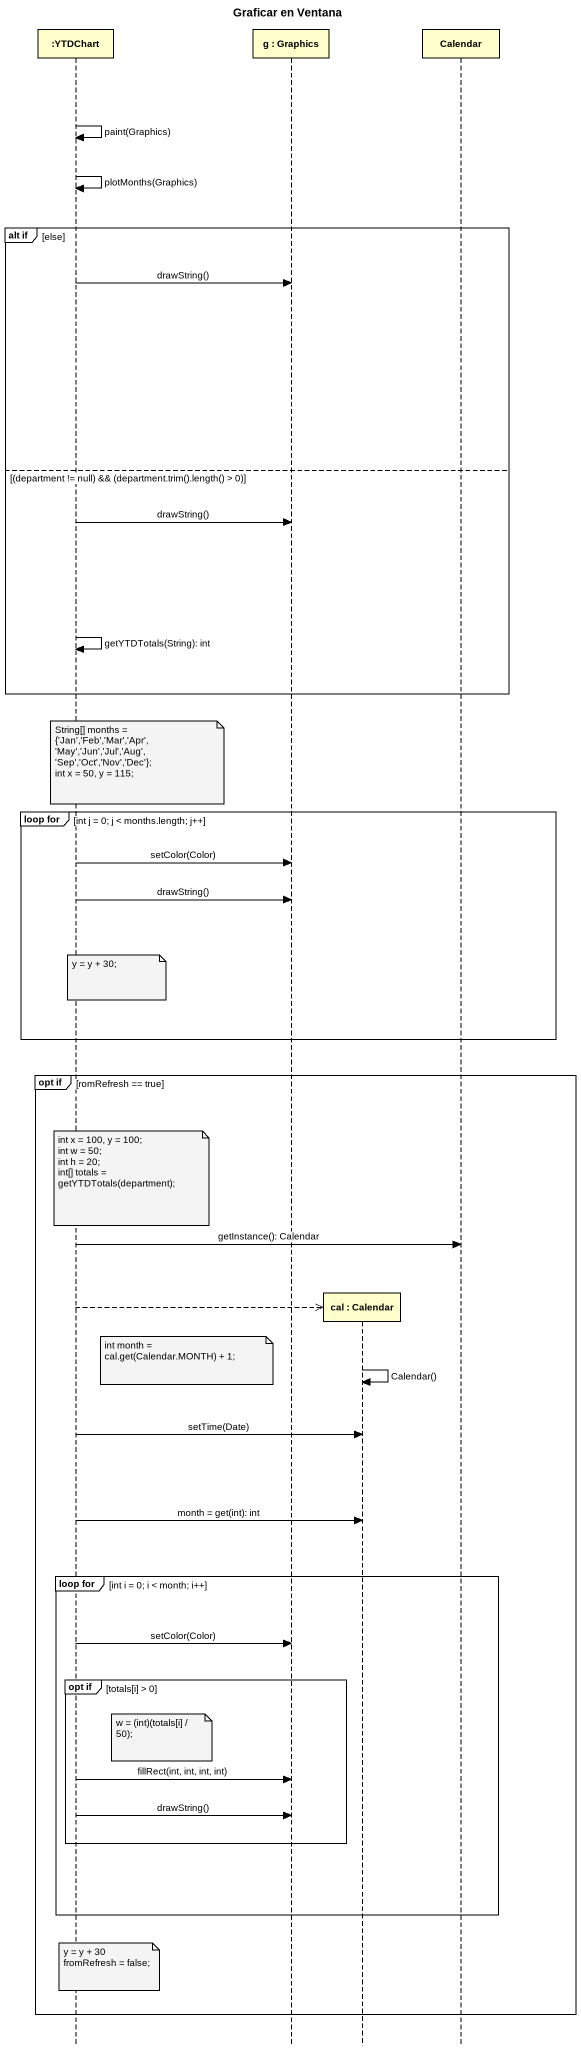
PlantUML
@startuml
title Graficar en Ventana
hide footbox
participant ":YTDChart" as YTDChart
participant "g : Graphics" as g
participant "cal : Calendar" as cal
participant Calendar

YTDChart -> YTDChart : paint(Graphics)
YTDChart -> YTDChart : plotMonths(Graphics)
group alt if [else]
  YTDChart -> g : drawString()
else (department != null) && (department.trim().length() > 0)
  YTDChart -> g : drawString()
  YTDChart -> YTDChart : getYTDTotals(String): int
end
note over YTDChart
  String[] months = {'Jan','Feb','Mar','Apr',
  ~'May','Jun','Jul','Aug',
  ~'Sep','Oct','Nov','Dec'};
  int x = 50, y = 115;
end note
group loop for [int j = 0; j < months.length; j++]
  YTDChart -> g : setColor(Color)
  YTDChart -> g : drawString()
  note over YTDChart : y = y + 30;
end
group opt if [romRefresh == true]
  note over YTDChart
    int x = 100, y = 100;
    int w = 50;
    int h = 20;
    int[] totals = getYTDTotals(department);
  end note
  YTDChart -> Calendar : getInstance(): Calendar
  YTDChart -->> cal **
  note left of g : int month = cal.get(Calendar.MONTH) + 1;
  cal -> cal : Calendar()
  YTDChart -> cal : setTime(Date)
  YTDChart -> cal : month = get(int): int
  group loop for [int i = 0; i < month; i++]
    YTDChart -> g : setColor(Color)
    group opt if [totals[i] > 0]
      note right of YTDChart : w = (int)(totals[i] / 50);
      YTDChart -> g : fillRect(int, int, int, int)
      YTDChart -> g : drawString()
    end
  end
  note over YTDChart
    y = y + 30
    fromRefresh = false;
  end note
end
@enduml
